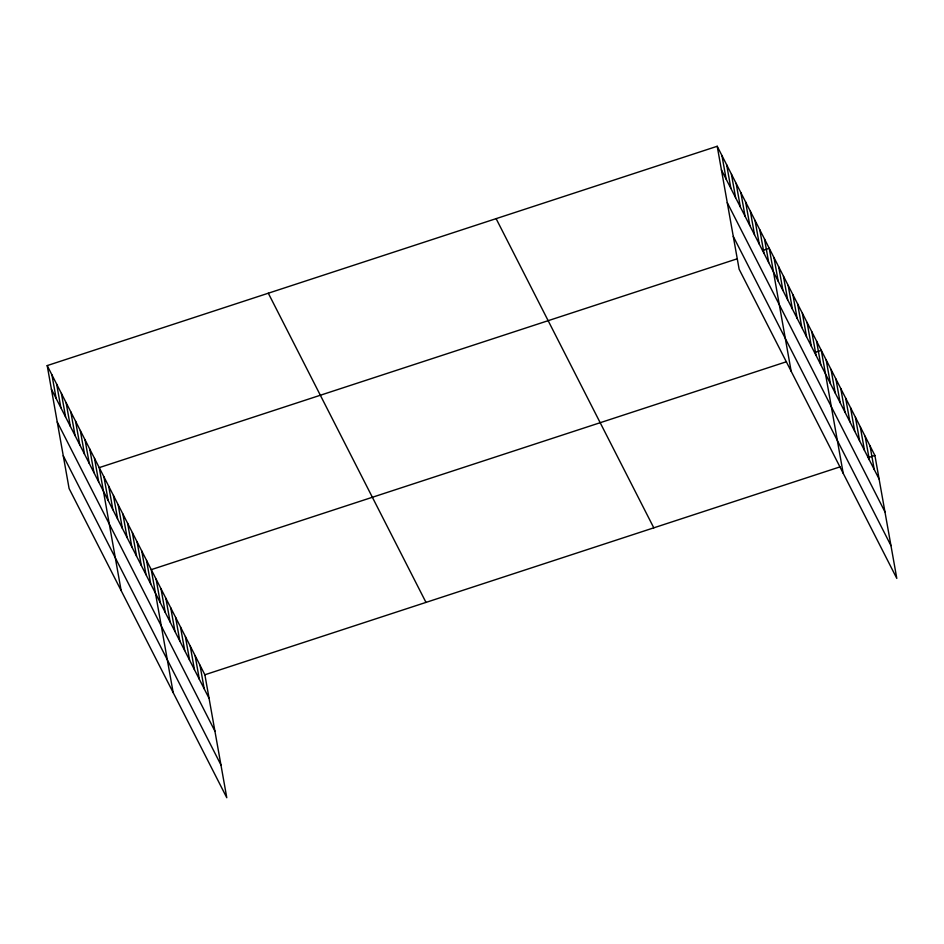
<?xml version="1.0" encoding="UTF-8"?>
<svg xmlns="http://www.w3.org/2000/svg" width="944" height="944" viewBox="0 0 944 944"><rect width="100%" height="100%" fill="white"/><g stroke="black" fill="none" stroke-linecap="round" stroke-linejoin="round"><path stroke-width="1.42" d="M47.2 365.588L204.872 674.771L226.784 797.727L69.101 488.544L47.2 365.588L717.216 146.273L874.899 455.456L896.8 578.412L739.128 269.229L717.216 146.273M737.099 258.833L99.238 467.622L121.139 590.566M762.551 250.502L769.254 248.307L791.155 371.263M786.446 361.741L151.264 569.645L173.165 692.601M814.589 352.525L821.292 350.342L843.193 473.286M204.872 674.771L840.054 466.867M868.197 457.651L874.899 455.456M721.417 169.861L879.1 479.045M727.258 202.653L884.941 511.837M733.287 236.437L890.959 545.62M496.119 218.654L653.791 527.826M268.308 293.218L425.98 602.39M51.401 389.176L209.072 698.348M57.242 421.968L214.913 731.14M63.26 455.751L220.943 764.935M870.026 445.898L874.227 469.487M865.152 436.34L869.353 459.929M860.279 426.794L864.48 450.371M855.406 417.236L859.606 440.813M850.532 407.678L854.733 431.255M845.659 398.12L849.86 421.708M840.785 388.562L844.986 412.15M835.912 379.004L840.113 402.592M831.039 369.446L835.239 393.034M826.165 359.888L830.366 383.476M816.56 341.067L820.761 364.644M811.828 331.781L816.029 355.369M807.096 322.506L811.297 346.094M802.365 313.231L806.565 336.819M797.633 303.956L801.834 327.544M792.901 294.681L797.102 318.27M788.181 285.407L792.382 308.995M783.449 276.132L787.65 299.72M778.717 266.857L782.918 290.445M773.986 257.582L778.186 281.17M764.522 239.033L768.723 262.621M759.79 229.758L763.991 253.346M755.058 220.483L759.259 244.059M750.338 211.208L754.539 234.785M745.607 201.933L749.807 225.51M740.875 192.659L745.076 216.235M736.143 183.384L740.344 206.96M731.411 174.109L735.612 197.685M726.679 164.834L730.88 188.411M721.948 155.548L726.148 179.136M199.998 665.213L204.199 688.79M195.125 655.655L199.326 679.243M190.251 646.097L194.452 669.685M185.378 636.539L189.579 660.127M180.505 626.981L184.705 650.569M175.631 617.423L179.832 641.011M170.758 607.877L174.959 631.453M165.884 598.319L170.085 621.895M161.011 588.761L165.212 612.337M156.138 579.203L160.338 602.791M146.532 560.37L150.733 583.958M141.801 551.095L146.001 574.684M137.081 541.821L141.281 565.409M132.349 532.546L136.55 556.122M127.617 523.271L131.818 546.847M122.885 513.996L127.086 537.573M118.153 504.721L122.354 528.298M113.422 495.447L117.622 519.023M108.69 486.172L112.891 509.748M103.958 476.897L108.159 500.473M94.506 458.336L98.707 481.924M89.774 449.061L93.975 472.649M85.043 439.786L89.243 463.374M80.311 430.511L84.512 454.099M75.579 421.236L79.78 444.825M70.847 411.962L75.048 435.55M66.115 402.687L70.328 426.275M61.395 393.412L65.596 417M56.664 384.137L60.864 407.725M51.932 374.862L56.133 398.451"/></g></svg>
